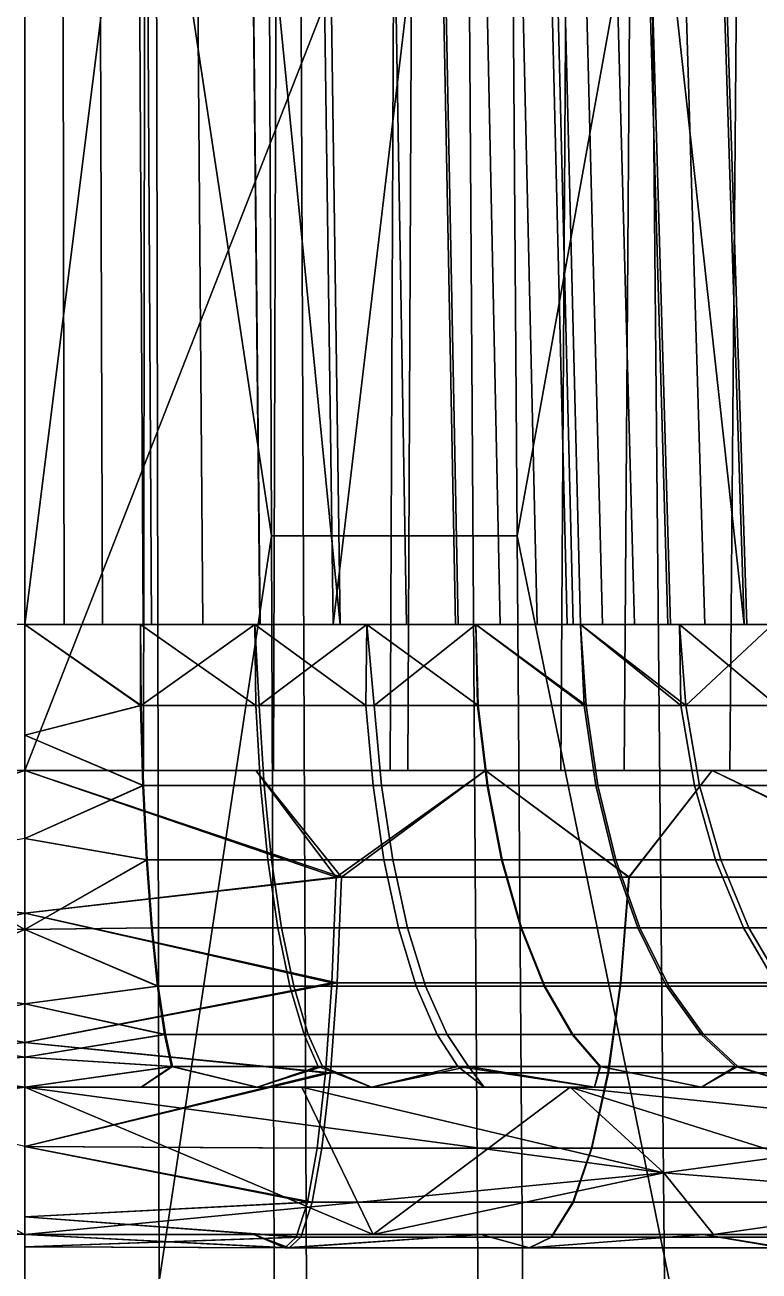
# Model space of a CAD drawing. Extents: x -14.7 to 14.7, y -21.5 to 0.1.
# Drawn here: x 0 to 2.97, y -17.12 to -12.08 of the extents above; entities that cross this region are included whole.
import ezdxf

# ---------------------------------------------------------------- set-up
doc = ezdxf.new("R2010")
doc.units = 0
doc.header["$MEASUREMENT"] = 0
doc.layers.add('IGES LEVEL 0', color=9, linetype='CONTINUOUS')

msp = doc.modelspace()

# ---------------------------------------------------------------- linework, layer by layer
at = {"layer": 'IGES LEVEL 0'}
for points in [[(-0.1697, -14.509, 4.7643), (-0.156, -7.1885, 4.3809), (0, -7.1885, 4.3836), (0, -14.509, 4.7673)], [(0, -14.509, 4.7673), (0, -7.1885, 4.3836), (0.1465, -7.1885, 4.3812), (0.1594, -14.509, 4.7646)], [(0.1594, -14.509, 4.7646), (0.1465, -7.1885, 4.3812), (0.2892, -7.1885, 4.3741), (0.3145, -14.509, 4.7569)], [(0.3145, -14.509, 4.7569), (0.2892, -7.1885, 4.3741), (0.4705, -7.1885, 4.3583), (0.5117, -14.509, 4.7398)], [(0.5117, -14.509, 4.7398), (0.4705, -7.1885, 4.3583), (0.6615, -7.1885, 4.3335), (0.7194, -14.509, 4.7127)], [(0.7194, -14.509, 4.7127), (0.6615, -7.1885, 4.3335), (0.8749, -7.1885, 4.2954), (0.9515, -14.509, 4.6714)], [(0.9515, -14.509, 4.6714), (0.8749, -7.1885, 4.2954), (1.1466, -7.1885, 4.231), (1.247, -14.509, 4.6013)], [(1.2749, -14.509, -4.5937), (1.1723, -7.1885, -4.224), (0.9128, -10.8487, -4.4835)], [(1.247, -14.509, 4.6013), (1.1466, -7.1885, 4.231), (1.682, -10.8487, 4.2551)], [(1.5436, -14.509, -4.5105), (1.4193, -7.1885, -4.1475), (1.1723, -7.1885, -4.224), (1.2749, -14.509, -4.5937)], [(1.742, -14.509, -4.4376), (1.6018, -7.1885, -4.0805), (1.4193, -7.1885, -4.1475), (1.5436, -14.509, -4.5105)], [(1.9233, -14.509, -4.3621), (1.7685, -7.1885, -4.0111), (1.6018, -7.1885, -4.0805), (1.742, -14.509, -4.4376)], [(2.0724, -14.509, -4.2933), (1.9056, -7.1885, -3.9478), (1.7685, -7.1885, -4.0111), (1.9233, -14.509, -4.3621)], [(2.218, -14.509, -4.2199), (2.0395, -7.1885, -3.8803), (1.9056, -7.1885, -3.9478), (2.0724, -14.509, -4.2933)], [(2.2473, -14.509, -4.2044), (2.0664, -7.1885, -3.866), (2.0395, -7.1885, -3.8803), (2.218, -14.509, -4.2199)], [(2.337, -14.509, -4.1552), (2.1489, -7.1885, -3.8208), (2.0664, -7.1885, -3.866), (2.2473, -14.509, -4.2044)], [(2.4669, -14.509, -4.0794), (2.2684, -7.1885, -3.7511), (2.1489, -7.1885, -3.8208), (2.337, -14.509, -4.1552)], [(2.6011, -14.509, -3.9952), (2.3918, -7.1885, -3.6737), (2.2684, -7.1885, -3.7511), (2.4669, -14.509, -4.0794)], [(2.7513, -14.509, -3.8932), (2.5299, -7.1885, -3.5799), (2.3918, -7.1885, -3.6737), (2.6011, -14.509, -3.9952)], [(2.6764, -7.1885, 3.4718), (2.9106, -14.509, 3.7757), (2.5074, -10.8487, 3.8273)], [(2.9215, -14.509, -3.7673), (2.6864, -7.1885, -3.4641), (2.5299, -7.1885, -3.5799), (2.7513, -14.509, -3.8932)], [(2.9106, -14.509, 3.7757), (2.6764, -7.1885, 3.4718), (2.867, -7.1885, 3.3162), (3.1179, -14.509, 3.6064)], [(3.1245, -14.509, -3.6007), (2.873, -7.1885, -3.3109), (2.6864, -7.1885, -3.4641), (2.9215, -14.509, -3.7673)], [(3.1179, -14.509, 3.6064), (2.867, -7.1885, 3.3162), (3.0114, -7.1885, 3.1856), (3.2749, -14.509, 3.4644)], [(2.873, -7.1885, -3.3109), (3.1245, -14.509, -3.6007), (3.2646, -10.8487, -3.2059)], [(-1.4626, -7.5437, 12.0883), (0, -7.5437, 12.1764), (-1.4309, -15.098, 11.8264)], [(0, -7.5437, 12.1764), (0, -15.098, 11.9126), (-1.4309, -15.098, 11.8264)], [(0, -20.7685, -14.7285), (0, -7.5314, -14.0348), (-0.9993, -14.15, -14.3469)], [(-0.6037, -20.7685, 14.7161), (-0.5752, -7.5314, 14.023), (0, -7.5314, 14.0348), (0, -20.7685, 14.7285)], [(-0.4991, -7.5437, -12.1662), (-0.4883, -15.098, -11.9026), (0, -15.098, -11.9126), (0, -7.5437, -12.1764)], [(0, -20.7685, 14.7285), (0, -7.5314, 14.0348), (0.5239, -7.5314, 14.025), (0.5498, -20.7685, 14.7182)], [(0, -7.5314, -14.0348), (0, -20.7685, -14.7285), (0.9982, -14.15, -14.3469)], [(0.9741, -7.5314, -14.0009), (0, -7.5314, -14.0348), (0.9982, -14.15, -14.3469)], [(0, -15.098, 11.9126), (0, -7.5437, 12.1764), (1.4941, -11.2809, 11.9529)], [(0.5498, -20.7685, 14.7182), (0.5239, -7.5314, 14.025), (1.0995, -7.5314, 13.9916), (1.1539, -20.7685, 14.6832)], [(1.9916, -14.15, -14.2431), (1.9435, -7.5314, -13.8995), (0.9741, -7.5314, -14.0009), (0.9982, -14.15, -14.3469)], [(1.1539, -20.7685, 14.6832), (1.0995, -7.5314, 13.9916), (1.7689, -7.5314, 13.9228), (1.8563, -20.7685, 14.611)], [(1.8563, -20.7685, 14.611), (1.7689, -7.5314, 13.9228), (2.4976, -7.5314, 13.8107), (2.6211, -20.7685, 14.4934)], [(3.1873, -7.5314, -13.6681), (1.9435, -7.5314, -13.8995), (1.9916, -14.15, -14.2431)], [(3.3449, -20.7685, -14.3437), (3.1873, -7.5314, -13.6681), (1.9916, -14.15, -14.2431)], [(2.6211, -20.7685, 14.4934), (2.4976, -7.5314, 13.8107), (3.2649, -7.5314, 13.6497), (3.4263, -20.7685, 14.3244)], [(0, -9.6287, -4.5115), (0, -14.509, -4.7673), (0.4587, -10.8487, -4.5524)], [(0, -14.509, -4.7673), (0.478, -14.509, -4.7433), (0.4587, -10.8487, -4.5524)], [(0.9511, -14.509, -4.6715), (0.9128, -10.8487, -4.4835), (0.4587, -10.8487, -4.5524), (0.478, -14.509, -4.7433)], [(0.9128, -10.8487, -4.4835), (0.9511, -14.509, -4.6715), (1.2749, -14.509, -4.5937)], [(1.682, -10.8487, 4.2551), (1.7525, -14.509, 4.4335), (1.247, -14.509, 4.6013)], [(1.7525, -14.509, 4.4335), (1.682, -10.8487, 4.2551), (2.1056, -10.8487, 4.0622), (2.1938, -14.509, 4.2325)], [(2.1938, -14.509, 4.2325), (2.1056, -10.8487, 4.0622), (2.5074, -10.8487, 3.8273), (2.6125, -14.509, 3.9877)], [(2.9106, -14.509, 3.7757), (2.6125, -14.509, 3.9877), (2.5074, -10.8487, 3.8273)], [(0, -11.2809, -12.0459), (0, -15.098, -11.9126), (0.4796, -15.098, -11.9029), (0.4849, -11.2809, -12.0361)], [(1.4776, -15.098, 11.8206), (0, -15.098, 11.9126), (1.4941, -11.2809, 11.9529)], [(0.4849, -11.2809, -12.0361), (0.4796, -15.098, -11.9029), (1.0063, -15.098, -11.87), (1.0176, -11.2809, -12.0028)], [(1.0176, -11.2809, -12.0028), (1.0063, -15.098, -11.87), (1.549, -15.098, -11.8115), (1.5663, -11.2809, -11.9436)], [(2.4518, -11.2809, 11.7937), (2.4247, -15.098, 11.6632), (1.4776, -15.098, 11.8206), (1.4941, -11.2809, 11.9529)], [(1.5663, -11.2809, -11.9436), (1.549, -15.098, -11.8115), (2.1684, -15.098, -11.7136), (2.1926, -11.2809, -11.8447)], [(2.1926, -11.2809, -11.8447), (2.1684, -15.098, -11.7136), (2.8524, -15.098, -11.5661), (2.8843, -11.2809, -11.6955)], [(3.2205, -11.2809, 11.6074), (3.1849, -15.098, 11.479), (2.4247, -15.098, 11.6632), (2.4518, -11.2809, 11.7937)], [(2.8843, -11.2809, -11.6955), (2.8524, -15.098, -11.5661), (3.6076, -15.098, -11.3532), (3.648, -11.2809, -11.4802)], [(-1.0234, -20.7685, -14.6929), (0, -20.7685, -14.7285), (-0.9993, -14.15, -14.3469)], [(0, -20.7685, -14.7285), (1.0223, -20.7685, -14.693), (0.9982, -14.15, -14.3469)], [(2.0396, -20.7685, -14.5866), (1.9916, -14.15, -14.2431), (0.9982, -14.15, -14.3469), (1.0223, -20.7685, -14.693)], [(1.9916, -14.15, -14.2431), (2.0396, -20.7685, -14.5866), (3.3449, -20.7685, -14.3437)], [(0, -14.9552, 4.8419), (0, -14.509, 4.7673), (0.4701, -14.8355, 4.7886)], [(0, -14.509, 4.7673), (0.4673, -14.509, 4.7443), (0.4701, -14.8355, 4.7886)], [(0.4673, -14.509, -4.7443), (0, -14.509, -4.7673), (0.4671, -14.8355, -4.7889)], [(0, -14.509, -4.7673), (0, -14.9552, -4.8419), (0.4671, -14.8355, -4.7889)], [(0.4671, -14.8355, -4.7889), (0.934, -14.8355, -4.7201), (0.4673, -14.509, -4.7443)], [(0.4673, -14.509, 4.7443), (0.9301, -14.509, 4.6757), (0.4701, -14.8355, 4.7886)], [(0.9301, -14.509, -4.6757), (0.4673, -14.509, -4.7443), (0.934, -14.8355, -4.7201)], [(0.9482, -14.8355, 4.7173), (0.4701, -14.8355, 4.7886), (0.9301, -14.509, 4.6757)], [(0.9301, -14.509, 4.6757), (1.3839, -14.509, 4.562), (0.9482, -14.8355, 4.7173)], [(1.3839, -14.509, -4.562), (0.9301, -14.509, -4.6757), (1.3795, -14.8355, -4.6096)], [(0.934, -14.8355, -4.7201), (1.3795, -14.8355, -4.6096), (0.9301, -14.509, -4.6757)], [(1.4132, -14.8355, 4.5994), (0.9482, -14.8355, 4.7173), (1.3839, -14.509, 4.562)], [(1.3795, -14.8355, -4.6096), (1.8339, -14.8355, -4.4484), (1.3839, -14.509, -4.562)], [(1.3839, -14.509, 4.562), (1.8244, -14.509, 4.4044), (1.4132, -14.8355, 4.5994)], [(1.8244, -14.509, -4.4044), (1.3839, -14.509, -4.562), (1.8339, -14.8355, -4.4484)], [(1.8316, -14.8355, 4.4493), (1.4132, -14.8355, 4.5994), (1.8244, -14.509, 4.4044)], [(1.8244, -14.509, 4.4044), (2.2473, -14.509, 4.2044), (2.2706, -14.8355, 4.2422)], [(2.2473, -14.509, -4.2044), (1.8244, -14.509, -4.4044), (2.2631, -14.8355, -4.2462)], [(1.8339, -14.8355, -4.4484), (2.2631, -14.8355, -4.2462), (1.8244, -14.509, -4.4044)], [(2.2706, -14.8355, 4.2422), (1.8316, -14.8355, 4.4493), (1.8244, -14.509, 4.4044)], [(2.2473, -14.509, 4.2044), (2.6486, -14.509, 3.9639), (2.6535, -14.8355, 4.0138)], [(2.6486, -14.509, -3.9639), (2.2473, -14.509, -4.2044), (2.6739, -14.8355, -4.0002)], [(2.2631, -14.8355, -4.2462), (2.6739, -14.8355, -4.0002), (2.2473, -14.509, -4.2044)], [(2.6535, -14.8355, 4.0138), (2.2706, -14.8355, 4.2422), (2.2473, -14.509, 4.2044)], [(2.6486, -14.509, 3.9639), (3.0243, -14.509, 3.6852), (3.0426, -14.8355, 3.7274)], [(3.0243, -14.509, -3.6852), (2.6486, -14.509, -3.9639), (2.6739, -14.8355, -4.0002)], [(3.0426, -14.8355, 3.7274), (2.6535, -14.8355, 4.0138), (2.6486, -14.509, 3.9639)], [(2.6739, -14.8355, -4.0002), (3.0602, -14.8355, -3.7131), (3.0243, -14.509, -3.6852)], [(0.4769, -15.1589, -4.8892), (0.4671, -14.8355, -4.7889), (0, -14.9552, -4.8419)], [(0.4701, -14.8355, 4.7886), (0.48, -15.1589, 4.8889), (0, -14.9552, 4.8419)], [(0.9535, -15.1589, -4.8189), (0.934, -14.8355, -4.7201), (0.4671, -14.8355, -4.7889), (0.4769, -15.1589, -4.8892)], [(0.48, -15.1589, 4.8889), (0.4701, -14.8355, 4.7886), (0.9482, -14.8355, 4.7173), (0.968, -15.1589, 4.816)], [(1.4084, -15.1589, -4.7061), (1.3795, -14.8355, -4.6096), (0.934, -14.8355, -4.7201), (0.9535, -15.1589, -4.8189)], [(0.968, -15.1589, 4.816), (0.9482, -14.8355, 4.7173), (1.4132, -14.8355, 4.5994), (1.4428, -15.1589, 4.6957)], [(1.8723, -15.1589, -4.5415), (1.8339, -14.8355, -4.4484), (1.3795, -14.8355, -4.6096), (1.4084, -15.1589, -4.7061)], [(1.4428, -15.1589, 4.6957), (1.4132, -14.8355, 4.5994), (1.8316, -14.8355, 4.4493), (1.87, -15.1589, 4.5425)], [(1.87, -15.1589, 4.5425), (1.8316, -14.8355, 4.4493), (2.2706, -14.8355, 4.2422), (2.3181, -15.1589, 4.331)], [(2.3105, -15.1589, -4.3351), (2.2631, -14.8355, -4.2462), (1.8339, -14.8355, -4.4484), (1.8723, -15.1589, -4.5415)], [(2.7299, -15.1589, -4.084), (2.6739, -14.8355, -4.0002), (2.2631, -14.8355, -4.2462), (2.3105, -15.1589, -4.3351)], [(2.3181, -15.1589, 4.331), (2.2706, -14.8355, 4.2422), (2.6535, -14.8355, 4.0138), (2.7091, -15.1589, 4.0978)], [(2.7091, -15.1589, 4.0978), (2.6535, -14.8355, 4.0138), (3.0426, -14.8355, 3.7274), (3.1064, -15.1589, 3.8055)], [(3.1243, -15.1589, -3.7908), (3.0602, -14.8355, -3.7131), (2.6739, -14.8355, -4.0002), (2.7299, -15.1589, -4.084)], [(0, -15.3732, 5.015), (0, -14.9552, 4.8419), (0.48, -15.1589, 4.8889)], [(0, -14.9552, -4.8419), (0, -15.3732, -5.015), (0.4769, -15.1589, -4.8892)], [(-0.9347, -15.098, -11.8759), (0, -15.098, -11.9126), (-1.2807, -15.53, -11.7804)], [(0, -15.098, -11.9126), (0, -15.6758, -11.8061), (-1.2807, -15.53, -11.7804)], [(0, -15.098, 11.9126), (0, -15.6758, 11.8061), (1.2807, -15.53, 11.7804)], [(0, -15.6758, -11.8061), (0, -15.098, -11.9126), (1.26, -15.53, -11.7827)], [(0, -15.098, -11.9126), (0.9347, -15.098, -11.8759), (1.26, -15.53, -11.7827)], [(0.9347, -15.098, 11.8759), (0, -15.098, 11.9126), (1.2807, -15.53, 11.7804)], [(0.9347, -15.098, -11.8759), (1.8635, -15.098, -11.7659), (1.26, -15.53, -11.7827)], [(1.8635, -15.098, 11.7659), (0.9347, -15.098, 11.8759), (1.2807, -15.53, 11.7804)], [(2.4432, -15.53, -11.5953), (1.26, -15.53, -11.7827), (1.8635, -15.098, -11.7659)], [(1.2807, -15.53, 11.7804), (2.4452, -15.53, 11.5948), (1.8635, -15.098, 11.7659)], [(1.8635, -15.098, -11.7659), (2.7809, -15.098, -11.5835), (2.4432, -15.53, -11.5953)], [(2.7809, -15.098, 11.5835), (1.8635, -15.098, 11.7659), (2.4452, -15.53, 11.5948)], [(3.6846, -15.53, -11.2625), (2.4432, -15.53, -11.5953), (2.7809, -15.098, -11.5835)], [(2.4452, -15.53, 11.5948), (3.6662, -15.53, 11.2685), (2.7809, -15.098, 11.5835)], [(2.7809, -15.098, -11.5835), (3.6812, -15.098, -11.3296), (3.6846, -15.53, -11.2625)], [(3.6812, -15.098, 11.3296), (2.7809, -15.098, 11.5835), (3.6662, -15.53, 11.2685)], [(0.4918, -15.4602, -5.0421), (0.4769, -15.1589, -4.8892), (0, -15.3732, -5.015)], [(0.48, -15.1589, 4.8889), (0.495, -15.4602, 5.0418), (0, -15.3732, 5.015)], [(0.9834, -15.4602, -4.9697), (0.9535, -15.1589, -4.8189), (0.4769, -15.1589, -4.8892), (0.4918, -15.4602, -5.0421)], [(0.495, -15.4602, 5.0418), (0.48, -15.1589, 4.8889), (0.968, -15.1589, 4.816), (0.9983, -15.4602, 4.9667)], [(1.4525, -15.4602, -4.8533), (1.4084, -15.1589, -4.7061), (0.9535, -15.1589, -4.8189), (0.9834, -15.4602, -4.9697)], [(0.9983, -15.4602, 4.9667), (0.968, -15.1589, 4.816), (1.4428, -15.1589, 4.6957), (1.488, -15.4602, 4.8426)], [(1.9309, -15.4602, -4.6836), (1.8723, -15.1589, -4.5415), (1.4084, -15.1589, -4.7061), (1.4525, -15.4602, -4.8533)], [(1.488, -15.4602, 4.8426), (1.4428, -15.1589, 4.6957), (1.87, -15.1589, 4.5425), (1.9285, -15.4602, 4.6846)], [(1.9285, -15.4602, 4.6846), (1.87, -15.1589, 4.5425), (2.3181, -15.1589, 4.331), (2.3906, -15.4602, 4.4665)], [(2.3827, -15.4602, -4.4707), (2.3105, -15.1589, -4.3351), (1.8723, -15.1589, -4.5415), (1.9309, -15.4602, -4.6836)], [(2.8153, -15.4602, -4.2118), (2.7299, -15.1589, -4.084), (2.3105, -15.1589, -4.3351), (2.3827, -15.4602, -4.4707)], [(2.3906, -15.4602, 4.4665), (2.3181, -15.1589, 4.331), (2.7091, -15.1589, 4.0978), (2.7939, -15.4602, 4.226)], [(2.7939, -15.4602, 4.226), (2.7091, -15.1589, 4.0978), (3.1064, -15.1589, 3.8055), (3.2035, -15.4602, 3.9245)], [(3.222, -15.4602, -3.9094), (3.1243, -15.1589, -3.7908), (2.7299, -15.1589, -4.084), (2.8153, -15.4602, -4.2118)], [(0, -15.7417, -5.2775), (0, -15.3732, -5.015), (-0.495, -15.4602, -5.0418)], [(0, -15.7417, 5.2775), (0, -15.3732, 5.015), (0.495, -15.4602, 5.0418)], [(0, -15.3732, -5.015), (0, -15.7417, -5.2775), (0.4918, -15.4602, -5.0421)], [(-0.495, -15.4602, -5.0418), (-0.5151, -15.7352, -5.2465), (0, -15.7417, -5.2775)], [(0.5118, -15.7352, -5.2468), (0.4918, -15.4602, -5.0421), (0, -15.7417, -5.2775)], [(0.495, -15.4602, 5.0418), (0.5151, -15.7352, 5.2465), (0, -15.7417, 5.2775)], [(1.0233, -15.7352, -5.1714), (0.9834, -15.4602, -4.9697), (0.4918, -15.4602, -5.0421), (0.5118, -15.7352, -5.2468)], [(0.5151, -15.7352, 5.2465), (0.495, -15.4602, 5.0418), (0.9983, -15.4602, 4.9667), (1.0388, -15.7352, 5.1683)], [(1.5114, -15.7352, -5.0504), (1.4525, -15.4602, -4.8533), (0.9834, -15.4602, -4.9697), (1.0233, -15.7352, -5.1714)], [(1.0388, -15.7352, 5.1683), (0.9983, -15.4602, 4.9667), (1.488, -15.4602, 4.8426), (1.5484, -15.7352, 5.0392)], [(2.0093, -15.7352, -4.8738), (1.9309, -15.4602, -4.6836), (1.4525, -15.4602, -4.8533), (1.5114, -15.7352, -5.0504)], [(1.5484, -15.7352, 5.0392), (1.488, -15.4602, 4.8426), (1.9285, -15.4602, 4.6846), (2.0068, -15.7352, 4.8748)], [(2.0068, -15.7352, 4.8748), (1.9285, -15.4602, 4.6846), (2.3906, -15.4602, 4.4665), (2.4877, -15.7352, 4.6478)], [(2.4795, -15.7352, -4.6522), (2.3827, -15.4602, -4.4707), (1.9309, -15.4602, -4.6836), (2.0093, -15.7352, -4.8738)], [(2.9296, -15.7352, -4.3827), (2.8153, -15.4602, -4.2118), (2.3827, -15.4602, -4.4707), (2.4795, -15.7352, -4.6522)], [(2.4877, -15.7352, 4.6478), (2.3906, -15.4602, 4.4665), (2.7939, -15.4602, 4.226), (2.9073, -15.7352, 4.3976)], [(2.9073, -15.7352, 4.3976), (2.7939, -15.4602, 4.226), (3.2035, -15.4602, 3.9245), (3.3336, -15.7352, 4.0839)], [(3.3528, -15.7352, -4.0681), (3.222, -15.4602, -3.9094), (2.8153, -15.4602, -4.2118), (2.9296, -15.7352, -4.3827)], [(-1.2629, -15.9567, -11.6168), (-1.2807, -15.53, -11.7804), (0, -15.6758, -11.8061)], [(1.26, -15.53, -11.7827), (1.2424, -15.9567, -11.619), (0, -15.6758, -11.8061)], [(1.2629, -15.9567, 11.6168), (1.2807, -15.53, 11.7804), (0, -15.6758, 11.8061)], [(2.4432, -15.53, -11.5953), (2.4093, -15.9567, -11.4342), (1.2424, -15.9567, -11.619), (1.26, -15.53, -11.7827)], [(1.2807, -15.53, 11.7804), (1.2629, -15.9567, 11.6168), (2.4112, -15.9567, 11.4337), (2.4452, -15.53, 11.5948)], [(3.6846, -15.53, -11.2625), (3.6334, -15.9567, -11.106), (2.4093, -15.9567, -11.4342), (2.4432, -15.53, -11.5953)], [(2.4452, -15.53, 11.5948), (2.4112, -15.9567, 11.4337), (3.6153, -15.9567, 11.1119), (3.6662, -15.53, 11.2685)], [(0, -15.6758, -11.8061), (0, -16.1977, -11.5363), (-1.2629, -15.9567, -11.6168)], [(0, -15.6758, 11.8061), (0, -16.1977, 11.5363), (1.2629, -15.9567, 11.6168)], [(0, -16.1977, -11.5363), (0, -15.6758, -11.8061), (1.2424, -15.9567, -11.619)], [(-0.5151, -15.7352, -5.2465), (-0.5394, -15.9702, -5.494), (0, -15.7417, -5.2775)], [(0, -16.0417, -5.6162), (0, -15.7417, -5.2775), (-0.5394, -15.9702, -5.494)], [(0.5359, -15.9702, -5.4943), (0.5118, -15.7352, -5.2468), (0, -15.7417, -5.2775)], [(0.5151, -15.7352, 5.2465), (0.5394, -15.9702, 5.494), (0, -15.7417, 5.2775)], [(0, -16.0417, 5.6162), (0, -15.7417, 5.2775), (0.5394, -15.9702, 5.494)], [(0, -15.7417, -5.2775), (0, -16.0417, -5.6162), (0.5359, -15.9702, -5.4943)], [(1.0716, -15.9702, -5.4154), (1.0233, -15.7352, -5.1714), (0.5118, -15.7352, -5.2468), (0.5359, -15.9702, -5.4943)], [(0.5394, -15.9702, 5.494), (0.5151, -15.7352, 5.2465), (1.0388, -15.7352, 5.1683), (1.0879, -15.9702, 5.4121)], [(1.5827, -15.9702, -5.2886), (1.5114, -15.7352, -5.0504), (1.0233, -15.7352, -5.1714), (1.0716, -15.9702, -5.4154)], [(1.0879, -15.9702, 5.4121), (1.0388, -15.7352, 5.1683), (1.5484, -15.7352, 5.0392), (1.6214, -15.9702, 5.2769)], [(2.1041, -15.9702, -5.1037), (2.0093, -15.7352, -4.8738), (1.5114, -15.7352, -5.0504), (1.5827, -15.9702, -5.2886)], [(1.6214, -15.9702, 5.2769), (1.5484, -15.7352, 5.0392), (2.0068, -15.7352, 4.8748), (2.1014, -15.9702, 5.1048)], [(2.1014, -15.9702, 5.1048), (2.0068, -15.7352, 4.8748), (2.4877, -15.7352, 4.6478), (2.605, -15.9702, 4.8671)], [(2.5964, -15.9702, -4.8717), (2.4795, -15.7352, -4.6522), (2.0093, -15.7352, -4.8738), (2.1041, -15.9702, -5.1037)], [(3.0678, -15.9702, -4.5895), (2.9296, -15.7352, -4.3827), (2.4795, -15.7352, -4.6522), (2.5964, -15.9702, -4.8717)], [(2.605, -15.9702, 4.8671), (2.4877, -15.7352, 4.6478), (2.9073, -15.7352, 4.3976), (3.0444, -15.9702, 4.605)], [(3.0444, -15.9702, 4.605), (2.9073, -15.7352, 4.3976), (3.3336, -15.7352, 4.0839), (3.4909, -15.9702, 4.2765)], [(3.511, -15.9702, -4.26), (3.3528, -15.7352, -4.0681), (2.9296, -15.7352, -4.3827), (3.0678, -15.9702, -4.5895)], [(-1.2364, -16.3208, -11.373), (-1.2629, -15.9567, -11.6168), (0, -16.1977, -11.5363)], [(1.2424, -15.9567, -11.619), (1.2164, -16.3208, -11.3751), (0, -16.1977, -11.5363)], [(1.2364, -16.3208, 11.373), (1.2629, -15.9567, 11.6168), (0, -16.1977, 11.5363)], [(2.4093, -15.9567, -11.4342), (2.3587, -16.3208, -11.1942), (1.2164, -16.3208, -11.3751), (1.2424, -15.9567, -11.619)], [(1.2629, -15.9567, 11.6168), (1.2364, -16.3208, 11.373), (2.3606, -16.3208, 11.1938), (2.4112, -15.9567, 11.4337)], [(3.6334, -15.9567, -11.106), (3.5571, -16.3208, -10.8729), (2.3587, -16.3208, -11.1942), (2.4093, -15.9567, -11.4342)], [(2.4112, -15.9567, 11.4337), (2.3606, -16.3208, 11.1938), (3.5394, -16.3208, 10.8787), (3.6153, -15.9567, 11.1119)], [(-0.5394, -15.9702, -5.494), (-0.5685, -16.166, -5.7899), (0, -16.0417, -5.6162)], [(0.5648, -16.166, -5.7903), (0.5359, -15.9702, -5.4943), (0, -16.0417, -5.6162)], [(0.5394, -15.9702, 5.494), (0.5685, -16.166, 5.7899), (0, -16.0417, 5.6162)], [(1.1293, -16.166, -5.7071), (1.0716, -15.9702, -5.4154), (0.5359, -15.9702, -5.4943), (0.5648, -16.166, -5.7903)], [(0.5685, -16.166, 5.7899), (0.5394, -15.9702, 5.494), (1.0879, -15.9702, 5.4121), (1.1465, -16.166, 5.7037)], [(1.668, -16.166, -5.5735), (1.5827, -15.9702, -5.2886), (1.0716, -15.9702, -5.4154), (1.1293, -16.166, -5.7071)], [(1.1465, -16.166, 5.7037), (1.0879, -15.9702, 5.4121), (1.6214, -15.9702, 5.2769), (1.7088, -16.166, 5.5611)], [(2.2174, -16.166, -5.3786), (2.1041, -15.9702, -5.1037), (1.5827, -15.9702, -5.2886), (1.668, -16.166, -5.5735)], [(1.7088, -16.166, 5.5611), (1.6214, -15.9702, 5.2769), (2.1014, -15.9702, 5.1048), (2.2146, -16.166, 5.3797)], [(2.2146, -16.166, 5.3797), (2.1014, -15.9702, 5.1048), (2.605, -15.9702, 4.8671), (2.7453, -16.166, 5.1293)], [(2.7363, -16.166, -5.1341), (2.5964, -15.9702, -4.8717), (2.1041, -15.9702, -5.1037), (2.2174, -16.166, -5.3786)], [(3.233, -16.166, -4.8367), (3.0678, -15.9702, -4.5895), (2.5964, -15.9702, -4.8717), (2.7363, -16.166, -5.1341)], [(2.7453, -16.166, 5.1293), (2.605, -15.9702, 4.8671), (3.0444, -15.9702, 4.605), (3.2084, -16.166, 4.8531)], [(0, -16.2579, -6.0136), (0, -16.0417, -5.6162), (-0.5685, -16.166, -5.7899)], [(0, -16.2579, 6.0136), (0, -16.0417, 5.6162), (0.5685, -16.166, 5.7899)], [(0, -16.0417, -5.6162), (0, -16.2579, -6.0136), (0.5648, -16.166, -5.7903)], [(-0.5685, -16.166, -5.7899), (-0.5971, -16.2946, -6.0822), (0, -16.2579, -6.0136)], [(0.5933, -16.2946, -6.0825), (0.5648, -16.166, -5.7903), (0, -16.2579, -6.0136)], [(0.5685, -16.166, 5.7899), (0.5971, -16.2946, 6.0822), (0, -16.2579, 6.0136)], [(1.1863, -16.2946, -5.9952), (1.1293, -16.166, -5.7071), (0.5648, -16.166, -5.7903), (0.5933, -16.2946, -6.0825)], [(0.5971, -16.2946, 6.0822), (0.5685, -16.166, 5.7899), (1.1465, -16.166, 5.7037), (1.2043, -16.2946, 5.9916)], [(1.7522, -16.2946, -5.8548), (1.668, -16.166, -5.5735), (1.1293, -16.166, -5.7071), (1.1863, -16.2946, -5.9952)], [(1.2043, -16.2946, 5.9916), (1.1465, -16.166, 5.7037), (1.7088, -16.166, 5.5611), (1.795, -16.2946, 5.8418)], [(2.3294, -16.2946, -5.6501), (2.2174, -16.166, -5.3786), (1.668, -16.166, -5.5735), (1.7522, -16.2946, -5.8548)], [(1.795, -16.2946, 5.8418), (1.7088, -16.166, 5.5611), (2.2146, -16.166, 5.3797), (2.3264, -16.2946, 5.6513)], [(2.3264, -16.2946, 5.6513), (2.2146, -16.166, 5.3797), (2.7453, -16.166, 5.1293), (2.8839, -16.2946, 5.3882)], [(2.8744, -16.2946, -5.3932), (2.7363, -16.166, -5.1341), (2.2174, -16.166, -5.3786), (2.3294, -16.2946, -5.6501)], [(3.3962, -16.2946, -5.0809), (3.233, -16.166, -4.8367), (2.7363, -16.166, -5.1341), (2.8744, -16.2946, -5.3932)], [(2.8839, -16.2946, 5.3882), (2.7453, -16.166, 5.1293), (3.2084, -16.166, 4.8531), (3.3704, -16.2946, 5.098)], [(0, -16.1977, -11.5363), (0, -16.6186, -11.1265), (-1.2364, -16.3208, -11.373)], [(0, -16.1977, 11.5363), (0, -16.6186, 11.1265), (1.2364, -16.3208, 11.373)], [(0, -16.6186, -11.1265), (0, -16.1977, -11.5363), (1.2164, -16.3208, -11.3751)], [(0, -16.3793, -6.4495), (0, -16.2579, -6.0136), (-0.5971, -16.2946, -6.0822)], [(0, -16.3793, 6.4495), (0, -16.2579, 6.0136), (0.5971, -16.2946, 6.0822)], [(0, -16.2579, -6.0136), (0, -16.3793, -6.4495), (0.5933, -16.2946, -6.0825)], [(-0.4708, -16.3793, -6.4323), (0, -16.3793, -6.4495), (-0.5971, -16.2946, -6.0822)], [(0, -16.3793, -6.4495), (0.4708, -16.3793, -6.4323), (0.5933, -16.2946, -6.0825)], [(0.4708, -16.3793, 6.4323), (0, -16.3793, 6.4495), (0.5971, -16.2946, 6.0822)], [(1.2164, -16.3208, -11.3751), (1.1821, -16.6257, -11.0542), (0, -16.6186, -11.1265)], [(1.2015, -16.6257, 11.0521), (1.2364, -16.3208, 11.373), (0, -16.6186, 11.1265)], [(0.4708, -16.3793, -6.4323), (0.9391, -16.3793, -6.3807), (0.5933, -16.2946, -6.0825)], [(0.9391, -16.3793, 6.3807), (0.4708, -16.3793, 6.4323), (0.5971, -16.2946, 6.0822)], [(1.1863, -16.2946, -5.9952), (0.5933, -16.2946, -6.0825), (0.9391, -16.3793, -6.3807)], [(0.5971, -16.2946, 6.0822), (1.2043, -16.2946, 5.9916), (0.9391, -16.3793, 6.3807)], [(0.9391, -16.3793, -6.3807), (1.4023, -16.3793, -6.2952), (1.1863, -16.2946, -5.9952)], [(1.4023, -16.3793, 6.2952), (0.9391, -16.3793, 6.3807), (1.2043, -16.2946, 5.9916)], [(2.3587, -16.3208, -11.1942), (2.2922, -16.6257, -10.8783), (1.1821, -16.6257, -11.0542), (1.2164, -16.3208, -11.3751)], [(1.7522, -16.2946, -5.8548), (1.1863, -16.2946, -5.9952), (1.4023, -16.3793, -6.2952)], [(1.2364, -16.3208, 11.373), (1.2015, -16.6257, 11.0521), (2.294, -16.6257, 10.8779), (2.3606, -16.3208, 11.1938)], [(1.2043, -16.2946, 5.9916), (1.795, -16.2946, 5.8418), (1.4023, -16.3793, 6.2952)], [(1.4023, -16.3793, -6.2952), (1.8581, -16.3793, -6.176), (1.7522, -16.2946, -5.8548)], [(1.8581, -16.3793, 6.176), (1.4023, -16.3793, 6.2952), (1.795, -16.2946, 5.8418)], [(1.8581, -16.3793, -6.176), (2.304, -16.3793, -6.0239), (1.7522, -16.2946, -5.8548)], [(2.3294, -16.2946, -5.6501), (1.7522, -16.2946, -5.8548), (2.304, -16.3793, -6.0239)], [(2.304, -16.3793, 6.0239), (1.8581, -16.3793, 6.176), (1.795, -16.2946, 5.8418)], [(1.795, -16.2946, 5.8418), (2.3264, -16.2946, 5.6513), (2.304, -16.3793, 6.0239)], [(3.5571, -16.3208, -10.8729), (3.4568, -16.6257, -10.5661), (2.2922, -16.6257, -10.8783), (2.3587, -16.3208, -11.1942)], [(2.3606, -16.3208, 11.1938), (2.294, -16.6257, 10.8779), (3.4395, -16.6257, 10.5717), (3.5394, -16.3208, 10.8787)], [(2.304, -16.3793, -6.0239), (2.7375, -16.3793, -5.8397), (2.3294, -16.2946, -5.6501)], [(2.7375, -16.3793, 5.8397), (2.304, -16.3793, 6.0239), (2.3264, -16.2946, 5.6513)], [(2.3264, -16.2946, 5.6513), (2.8839, -16.2946, 5.3882), (2.7375, -16.3793, 5.8397)], [(2.8744, -16.2946, -5.3932), (2.3294, -16.2946, -5.6501), (2.7375, -16.3793, -5.8397)], [(2.7375, -16.3793, -5.8397), (3.1565, -16.3793, -5.6243), (2.8744, -16.2946, -5.3932)], [(3.1565, -16.3793, 5.6243), (2.7375, -16.3793, 5.8397), (2.8839, -16.2946, 5.3882)], [(3.3962, -16.2946, -5.0809), (2.8744, -16.2946, -5.3932), (3.1565, -16.3793, -5.6243)], [(2.8839, -16.2946, 5.3882), (3.3704, -16.2946, 5.098), (3.1565, -16.3793, 5.6243)], [(0, -16.9742, 9.4521), (-2.52, -16.7209, 7.9212), (0, -16.3793, 6.4495)], [(0, -16.3793, -6.4495), (-1.1199, -16.3793, -6.3515), (0, -16.9742, -9.4521)], [(0, -16.9742, -9.4521), (1.4088, -16.9742, -9.3465), (0, -16.3793, -6.4495)], [(0, -16.3793, 6.4495), (1.1199, -16.3793, 6.3515), (2.5857, -16.725, 7.9212)], [(1.1199, -16.3793, -6.3515), (0, -16.3793, -6.4495), (1.4088, -16.9742, -9.3465)], [(2.5857, -16.725, 7.9212), (0, -16.9742, 9.4521), (0, -16.3793, 6.4495)], [(1.1199, -16.3793, 6.3515), (2.2058, -16.3793, 6.0605), (2.5857, -16.725, 7.9212)], [(2.2058, -16.3793, -6.0605), (1.1199, -16.3793, -6.3515), (1.4088, -16.9742, -9.3465)], [(1.4088, -16.9742, -9.3465), (4.1011, -16.9742, -8.516), (2.2058, -16.3793, -6.0605)], [(2.2058, -16.3793, 6.0605), (3.2247, -16.3793, 5.5854), (3.8605, -16.5528, 6.3787)], [(3.2247, -16.3793, -5.5854), (2.2058, -16.3793, -6.0605), (4.1011, -16.9742, -8.516)], [(3.8605, -16.5528, 6.3787), (2.5857, -16.725, 7.9212), (2.2058, -16.3793, 6.0605)], [(3.8605, -16.5528, 6.3787), (3.8344, -16.8252, 7.9212), (2.5857, -16.725, 7.9212)], [(0, -16.6186, 11.1265), (0, -16.9024, 10.6121), (1.1622, -16.8434, 10.6905)], [(0, -16.9024, -10.6121), (0, -16.6186, -11.1265), (1.1434, -16.8434, -10.6925)], [(1.1821, -16.6257, -11.0542), (1.1434, -16.8434, -10.6925), (0, -16.6186, -11.1265)], [(1.1622, -16.8434, 10.6905), (1.2015, -16.6257, 11.0521), (0, -16.6186, 11.1265)], [(2.2922, -16.6257, -10.8783), (2.2172, -16.8434, -10.5225), (1.1434, -16.8434, -10.6925), (1.1821, -16.6257, -11.0542)], [(1.2015, -16.6257, 11.0521), (1.1622, -16.8434, 10.6905), (2.219, -16.8434, 10.5221), (2.294, -16.6257, 10.8779)], [(3.4568, -16.6257, -10.5661), (3.3437, -16.8434, -10.2205), (2.2172, -16.8434, -10.5225), (2.2922, -16.6257, -10.8783)], [(2.294, -16.6257, 10.8779), (2.219, -16.8434, 10.5221), (3.327, -16.8434, 10.2259), (3.4395, -16.6257, 10.5717)], [(0, -16.9742, 9.4521), (-1.4088, -16.9742, 9.3465), (-2.52, -16.7209, 7.9212)], [(1.4088, -16.9742, 9.3465), (0, -16.9742, 9.4521), (2.5857, -16.725, 7.9212)], [(2.786, -16.9742, 9.0321), (1.4088, -16.9742, 9.3465), (2.5857, -16.725, 7.9212)], [(2.5857, -16.725, 7.9212), (3.8344, -16.8252, 7.9212), (2.786, -16.9742, 9.0321)], [(4.1011, -16.9742, 8.516), (2.786, -16.9742, 9.0321), (3.8344, -16.8252, 7.9212)], [(1.1434, -16.8434, -10.6925), (1.0977, -16.9857, -10.2654), (0, -16.9024, -10.6121)], [(1.1158, -16.9857, 10.2634), (1.1622, -16.8434, 10.6905), (0, -16.9024, 10.6121)], [(2.2172, -16.8434, -10.5225), (2.1286, -16.9857, -10.1021), (1.0977, -16.9857, -10.2654), (1.1434, -16.8434, -10.6925)], [(1.1622, -16.8434, 10.6905), (1.1158, -16.9857, 10.2634), (2.1303, -16.9857, 10.1017), (2.219, -16.8434, 10.5221)], [(3.3437, -16.8434, -10.2205), (3.2101, -16.9857, -9.8122), (2.1286, -16.9857, -10.1021), (2.2172, -16.8434, -10.5225)], [(2.219, -16.8434, 10.5221), (2.1303, -16.9857, 10.1017), (3.1941, -16.9857, 9.8174), (3.327, -16.8434, 10.2259)], [(0, -16.9024, 10.6121), (0, -17.0244, 10.0374), (1.1158, -16.9857, 10.2634)], [(0, -17.0244, -10.0374), (0, -16.9024, -10.6121), (1.0977, -16.9857, -10.2654)], [(0, -17.0244, 10.0374), (0, -16.9742, 9.4521), (1.0693, -17.0281, 9.8361)], [(0, -16.9742, 9.4521), (0.9265, -16.9742, 9.4065), (1.0693, -17.0281, 9.8361)], [(0.9265, -16.9742, -9.4065), (0, -16.9742, -9.4521), (1.052, -17.0281, -9.8379)], [(0, -16.9742, -9.4521), (0, -17.0244, -10.0374), (1.052, -17.0281, -9.8379)], [(0.9265, -16.9742, 9.4065), (1.844, -16.9742, 9.2704), (1.0693, -17.0281, 9.8361)], [(1.844, -16.9742, -9.2704), (0.9265, -16.9742, -9.4065), (1.052, -17.0281, -9.8379)], [(1.052, -17.0281, -9.8379), (2.04, -17.0281, -9.6814), (1.844, -16.9742, -9.2704)], [(2.0416, -17.0281, 9.6811), (1.0693, -17.0281, 9.8361), (1.844, -16.9742, 9.2704)], [(1.4088, -16.9742, -9.3465), (2.786, -16.9742, -9.0321), (4.1011, -16.9742, -8.516)], [(1.844, -16.9742, 9.2704), (2.7438, -16.9742, 9.045), (2.0416, -17.0281, 9.6811)], [(2.7438, -16.9742, -9.045), (1.844, -16.9742, -9.2704), (2.04, -17.0281, -9.6814)], [(2.04, -17.0281, -9.6814), (3.0764, -17.0281, -9.4036), (2.7438, -16.9742, -9.045)], [(3.0611, -17.0281, 9.4086), (2.0416, -17.0281, 9.6811), (2.7438, -16.9742, 9.045)], [(2.7438, -16.9742, 9.045), (3.6171, -16.9742, 8.7326), (3.0611, -17.0281, 9.4086)], [(3.6171, -16.9742, -8.7326), (2.7438, -16.9742, -9.045), (3.0764, -17.0281, -9.4036)], [(1.0977, -16.9857, -10.2654), (1.052, -17.0281, -9.8379), (0, -17.0244, -10.0374)], [(1.0693, -17.0281, 9.8361), (1.1158, -16.9857, 10.2634), (0, -17.0244, 10.0374)], [(2.1286, -16.9857, -10.1021), (2.04, -17.0281, -9.6814), (1.052, -17.0281, -9.8379), (1.0977, -16.9857, -10.2654)], [(1.1158, -16.9857, 10.2634), (1.0693, -17.0281, 9.8361), (2.0416, -17.0281, 9.6811), (2.1303, -16.9857, 10.1017)], [(3.2101, -16.9857, -9.8122), (3.0764, -17.0281, -9.4036), (2.04, -17.0281, -9.6814), (2.1286, -16.9857, -10.1021)], [(2.1303, -16.9857, 10.1017), (2.0416, -17.0281, 9.6811), (3.0611, -17.0281, 9.4086), (3.1941, -16.9857, 9.8174)]]:
    msp.add_3dface(points, dxfattribs=at)

doc.saveas('drawing.dxf')
